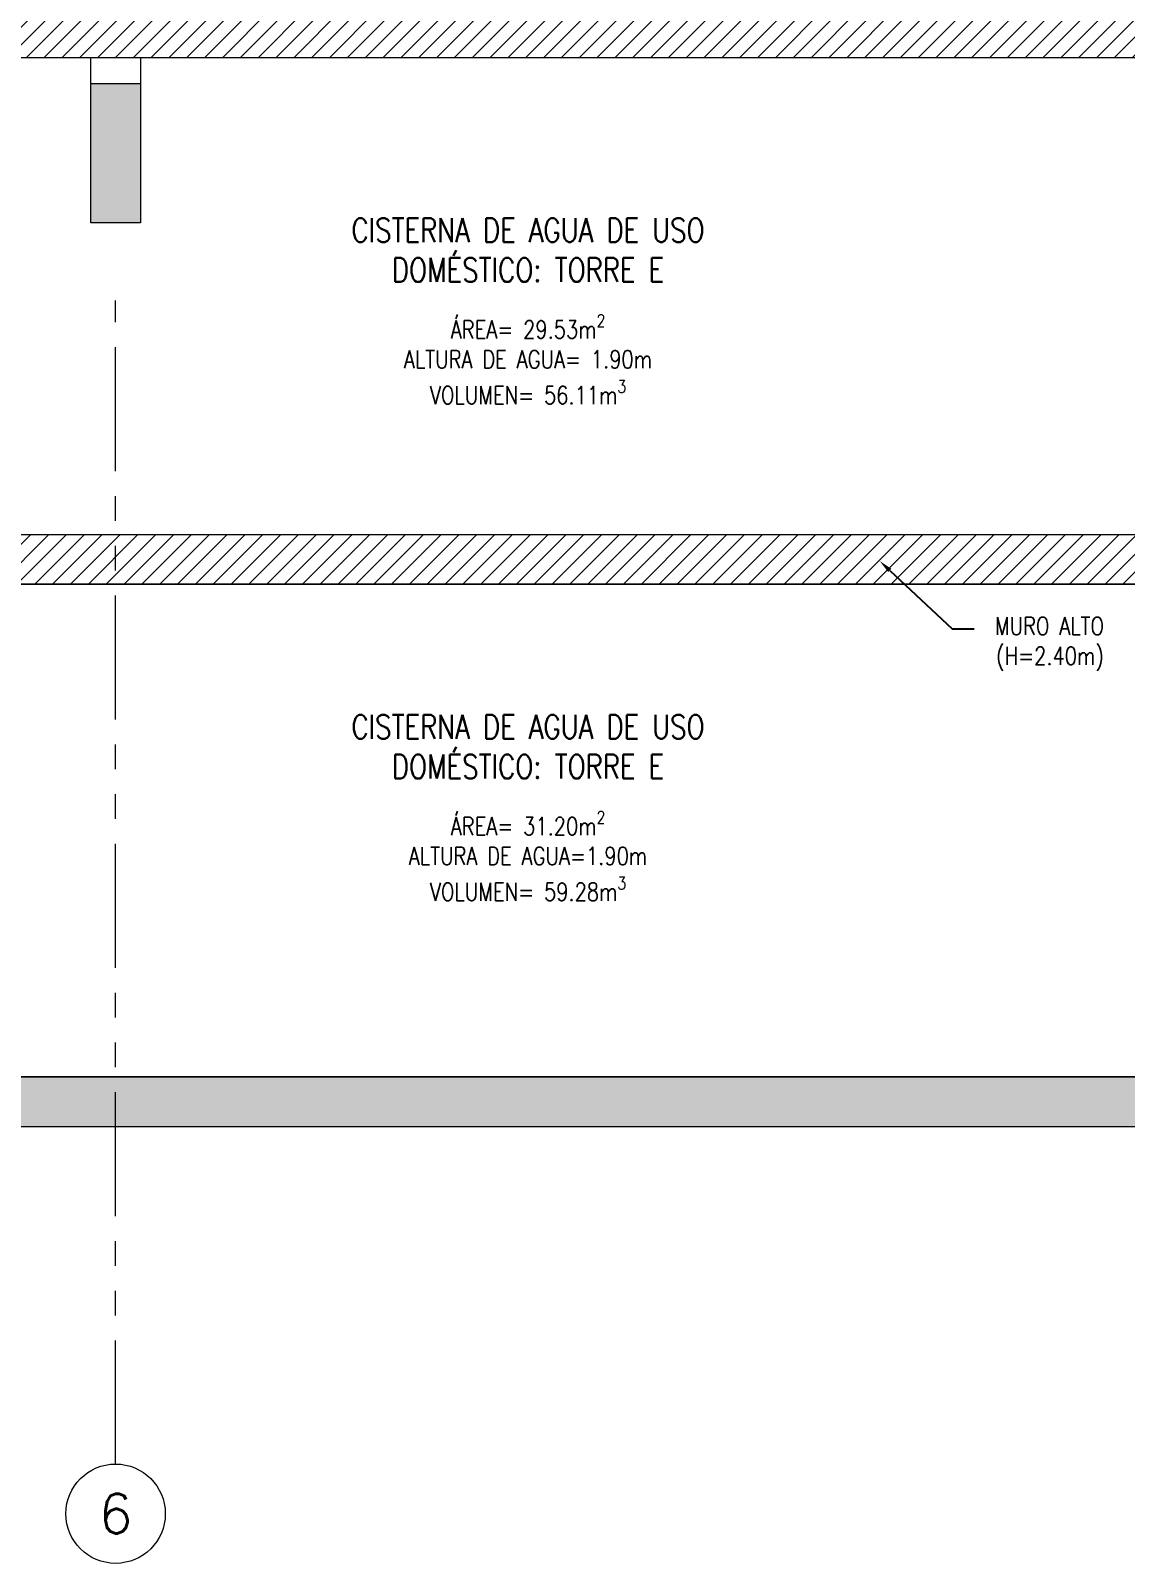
# Model space of a CAD drawing. Header units: millimetres. Extents: x 2085 to 2829, y 1347 to 1643.
# Drawn here: x 2149.12 to 2154.63, y 1600.64 to 1608.35 of the extents above; entities that cross this region are included whole.
import ezdxf
from ezdxf import colors
from ezdxf.entities.mleader import LeaderData, LeaderLine
from ezdxf.enums import TextEntityAlignment as Align
from ezdxf.math import Vec2, Vec3

# ---------------------------------------------------------------- set-up
doc = ezdxf.new("R2010")
doc.units = ezdxf.units.MM
for name, pattern in [('HIDDEN2', [0.1875, 0.125, -0.0625]), ('PHANTOM', [2.5, 1.25, -0.25, 0.25, -0.25, 0.25, -0.25]), ('PHANTOM2', [1.25, 0.625, -0.125, 0.125, -0.125, 0.125, -0.125])]:
    doc.linetypes.add(name, pattern=pattern)
doc.layers.get('0').update_dxf_attribs({"color": 251, "lineweight": 9})
for name, color, linetype, lineweight in [('A-EJES', 251, 'PHANTOM', 9), ('A-ESTRUCTURA-HATCH', 251, 'Continuous', 13), ('A-ESTRUCTURA-MUROS', 251, 'Continuous', 13), ('A-ESTRUCTURA-PLACAS', 251, 'Continuous', 13), ('A-MURO ALTO', 251, 'Continuous', 13), ('A-MUROS', 251, 'Continuous', 9), ('A-PROYECCIONES', 251, 'HIDDEN2', 9), ('A-TEXTO-AMBIENTES', 251, 'Continuous', 9), ('A-TEXTO-INDICACIONES', 251, 'Continuous', 13)]:
    doc.layers.add(name, color=color, linetype=linetype, lineweight=lineweight)
doc.styles.add('ROMANS', font='romans.shx', dxfattribs={"width": 0.8})
doc.styles.add('TXT_COTAS', font='romans.shx', dxfattribs={"width": 0.8})

# ---------------------------------------------------------------- blocks, each defined once
blk = doc.blocks.new('estructuras sotano 1')
at = {"layer": 'A-ESTRUCTURA-HATCH'}
h = blk.add_hatch(color=256, dxfattribs=at)
h.dxf.hatch_style = 1
h.paths.add_polyline_path([(18.94, 5.25), (19.19, 5.25), (19.19, 4.55), (18.94, 4.55)])
h.paths.add_polyline_path([(26.15, 5.25), (26.4, 5.25), (26.4, 4.55), (26.15, 4.55)])
h.paths.add_polyline_path([(26.15, 11.95), (26.4, 11.95), (26.4, 11.25), (26.15, 11.25)])
h.paths.add_polyline_path([(18.89, 11.95), (19.19, 11.95), (19.19, 11.25), (18.89, 11.25)])
h.paths.add_polyline_path([(11.43, 5.25), (11.98, 5.25), (11.98, 4.55), (11.43, 4.55)])
h.paths.add_polyline_path([(11.43, 11.95), (11.98, 11.95), (11.98, 11.25), (11.43, 11.25)])
h.paths.add_polyline_path([(4.22, 5.25), (4.47, 5.25), (4.47, 4.55), (4.22, 4.55)])
h.paths.add_polyline_path([(4.22, 11.95), (4.47, 11.95), (4.47, 11.25), (4.22, 11.25)])
h.paths.add_polyline_path([(18.89, 0.2499), (0, 0.25), (0, 0), (18.89, 0.0001)])
h.paths.add_polyline_path([(27.49, 0.25), (18.94, 0.25), (18.94, 0.0003), (27.49, 0.0004)])
h.paths.add_polyline_path([(15.265, 11.2494), (15.265, 13.45), (17.215, 13.4501), (17.215, 13.6), (15.015, 13.6), (15.015, 11.2494)])
h.paths.add_polyline_path([(19.165, 16.45), (18.94, 16.45), (15.015, 16.45), (15.015, 16.25), (18.915, 16.25), (18.915, 13.3), (19.165, 13.3)])
h.paths.add_polyline_path([(16.265, 11.3994), (17.2149, 11.3994), (17.2149, 11.2494), (16.265, 11.2494)], flags=17)
h = blk.add_hatch(dxfattribs=at)
h.set_pattern_fill('ANSI31', color=256, scale=0.02)
h.set_pattern_definition([(45, (-226278.28786, -8188240.62345), (-0.04490128060535, 0.04490128060535), [])])
h.paths.add_polyline_path([(13.08, 0.25), (13.08, 11.25), (15.015, 11.25), (15.015, 11.5), (11.98, 11.5), (11.98, 11.25), (12.83, 11.25), (12.83, 8.8215), (0.25, 8.8215), (0.25, 11.25), (4.22, 11.25), (4.22, 11.5), (0, 11.5), (0, 0.25), (0.25, 0.25), (0.25, 2.7299), (12.8238, 2.7299), (12.8238, 2.9799), (0.25, 2.9799), (0.25, 5.38), (12.8234, 5.38), (12.8234, 5.63), (0.25, 5.63), (0.25, 8.5715), (12.83, 8.5715), (12.83, 0.25)])
h.paths.add_polyline_path([(4.47, 11.5), (11.43, 11.5), (11.43, 11.25), (4.47, 11.25)], flags=17)
h.paths.add_polyline_path([(19.19, 11.5), (26.15, 11.5), (26.15, 11.25), (21.84, 11.25), (21.84, 9.1504), (27.24, 9.1504), (27.24, 11.25), (26.4, 11.25), (26.4, 11.5), (27.49, 11.5), (27.49, 0.25), (27.24, 0.25), (27.24, 4.7254), (26.4, 4.7254), (26.4, 4.9754), (27.24, 4.9754), (27.24, 8.9004), (19.19, 8.9004), (19.19, 5.25), (18.94, 5.25), (18.94, 9.1504), (21.59, 9.1504), (21.59, 11.25), (19.19, 11.25)])
h.paths.add_polyline_path([(19.19, 4.9754), (26.15, 4.9754), (26.15, 4.7254), (19.19, 4.7254)], flags=17)
h.paths.add_polyline_path([(18.94, 4.55), (19.19, 4.55), (19.19, 0.25), (18.94, 0.25)], flags=17)
at = {"layer": 'A-ESTRUCTURA-MUROS'}
for points in [[(0.25, 2.9799), (12.83, 2.9799), (12.83, 5.38), (0.25, 5.38), (0.25, 2.9799)], [(0.25, 0.25), (0.25, 2.7299), (12.83, 2.7299), (12.83, 0.25)]]:
    blk.add_lwpolyline(points, dxfattribs=at)
at = {"layer": 'A-ESTRUCTURA-PLACAS'}
for points in [[(4.22, 5.25), (4.47, 5.25), (4.47, 4.55), (4.22, 4.55)], [(18.89, 0.2499), (0, 0.25), (0, 0), (18.89, 0.0001)]]:
    blk.add_lwpolyline(points, close=True, dxfattribs=at)
blk = doc.blocks.new('EJES 1P')
at = {"layer": 'A-EJES', "linetype": 'PHANTOM2'}
blk.add_lwpolyline([(34.0643, -18.1511), (34.0643, -12.2918)], dxfattribs=at)
at = {"layer": 'A-EJES', "linetype": 'Continuous'}
blk.add_circle((34.0643, -18.3982), 0.25, dxfattribs=at)
at = {"layer": 'A-EJES', "linetype": 'Continuous', "style": 'ROMANS'}
blk.add_text('6', height=0.2, dxfattribs=at).set_placement((34.0643, -18.3982), align=Align.MIDDLE_CENTER)

msp = doc.modelspace()

# ---------------------------------------------------------------- linework, layer by layer
at = {"transparency": 33554559}
msp.add_lwpolyline([(2158.031, 1605.8177), (2158.031, 1608.2178), (2157.181, 1608.2178), (2157.181, 1607.3878), (2156.631, 1607.3878), (2156.631, 1608.2178), (2149.671, 1608.2178), (2149.671, 1607.3878), (2149.421, 1607.3878), (2149.421, 1608.2178), (2145.451, 1608.2178), (2145.451, 1605.8177), (2157.931, 1605.8177)], dxfattribs=at)
msp.add_lwpolyline([(2145.451, 1605.5677), (2145.451, 1603.0877), (2158.031, 1603.0877), (2158.031, 1605.5677)], close=True, dxfattribs=at)
at = {"layer": 'A-ESTRUCTURA-PLACAS'}
msp.add_lwpolyline([(2149.421, 1608.0878), (2149.671, 1608.0878), (2149.671, 1607.3878), (2149.421, 1607.3878)], close=True, dxfattribs=at)
at = {"layer": 'A-MURO ALTO'}
for points in [[(2145.451, 1605.8177), (2158.031, 1605.8177)], [(2145.451, 1605.5677), (2158.031, 1605.5677)]]:
    msp.add_lwpolyline(points, dxfattribs=at)
at = {"layer": 'A-MUROS'}
for points in [[(2164.3662, 1619.2878), (2160.2157, 1619.2878), (2160.2163, 1614.338), (2157.181, 1614.3375), (2157.181, 1614.7878), (2156.6309, 1614.7878), (2156.6309, 1614.3379), (2149.671, 1614.3378), (2149.671, 1614.7878), (2149.421, 1614.7878), (2149.421, 1614.3378), (2145.201, 1614.3378), (2145.201, 1602.8378), (2172.6909, 1602.8382), (2172.6909, 1614.3378), (2171.601, 1614.3378), (2171.601, 1614.7882), (2171.351, 1614.7878), (2171.351, 1614.338), (2164.391, 1614.338), (2164.391, 1614.7878), (2164.366, 1614.7878)], [(2158.031, 1608.2178), (2157.181, 1608.2178), (2157.181, 1607.3878), (2156.631, 1607.3878), (2156.631, 1608.2178), (2149.671, 1608.2178), (2149.671, 1607.3878), (2149.421, 1607.3878), (2149.421, 1608.2178), (2145.451, 1608.2178), (2145.451, 1603.0877), (2158.031, 1603.0877)]]:
    msp.add_lwpolyline(points, close=True, dxfattribs=at)

# ---------------------------------------------------------------- block references
msp.add_blockref('estructuras sotano 1', (2145.201, 1602.8378))
at = {"layer": 'A-PROYECCIONES'}
msp.add_blockref('EJES 1P', (2115.4816, 1619.2878), dxfattribs=at)

# ---------------------------------------------------------------- texts
at = {"layer": 'A-TEXTO-AMBIENTES', "char_height": 0.12, "width": 2.01632, "attachment_point": 5, "style": 'ROMANS'}
for insert in [(2151.6219, 1607.2503), (2151.6219, 1604.7503)]:
    msp.add_mtext('CISTERNA DE AGUA DE USO DOMÉSTICO: TORRE E', dxfattribs=dict(at, insert=insert))
at = {"layer": 'A-TEXTO-INDICACIONES', "char_height": 0.09, "width": 1.518951, "attachment_point": 5, "style": 'ROMANS'}
for s, insert in [('\\A1;ÁREA= 29.53m{\\H0.7x;\\S2^ ;}\\PALTURA DE AGUA= 1.90m\\PVOLUMEN= 56.11m{\\H0.7x;\\S3^ ;}', (2151.6219, 1606.7003)), ('\\A1;ÁREA= 31.20m{\\H0.7x;\\S2^ ;}\\PALTURA DE AGUA=1.90m\\PVOLUMEN= 59.28m{\\H0.7x;\\S3^ ;}', (2151.6219, 1604.2003))]:
    msp.add_mtext(s, dxfattribs=dict(at, insert=insert))

# ---------------------------------------------------------------- leaders
at = {"layer": 'A-TEXTO-INDICACIONES'}
ml = msp.add_multileader_mtext('Standard', dxfattribs=at)
ml.set_content('MURO ALTO\\P(H=2.40m)', color=256, style='TXT_COTAS')
ml.set_leader_properties(color=7)
ml.build(insert=Vec2(0, 0))
ml.multileader.update_dxf_attribs({"dogleg_length": 0.1105, "arrow_head_size": 0.07})
ctx = ml.context
ctx.base_point, ctx.char_height, ctx.arrow_head_size, ctx.landing_gap_size, ctx.plane_origin = Vec3(2153.8681, 1605.3428), 0.09, 0.07, 0.05, Vec3(2154.372, 1605.1433)
ctx.text_align_type = 2
notes = []
notes.append((ctx, [(0, (1, 1, 0), (2153.7576, 1605.3428), (1, 0), 0.1105, [(0, [(2153.3921, 1605.6853)], 0, [])])]))
ctx.mtext.insert, ctx.mtext.width, ctx.mtext.alignment, ctx.mtext.flow_direction = Vec3(2154.5215, 1605.4028), 1.321536, 3, 5
for ctx, leaders in notes:
    for number, flags, end, landing, length, lines in leaders:
        leader = LeaderData()
        leader.index, (leader.has_last_leader_line, leader.has_dogleg_vector, leader.attachment_direction) = number, flags
        leader.last_leader_point, leader.dogleg_vector, leader.dogleg_length = Vec3(end), Vec3(landing), length
        for number, points, colour, breaks in lines:
            line = LeaderLine()
            line.index, line.vertices, line.color, line.breaks = number, Vec3.list(points), colors.encode_raw_color(colour), breaks
            leader.lines.append(line)
        ctx.leaders.append(leader)

doc.saveas('drawing.dxf')
